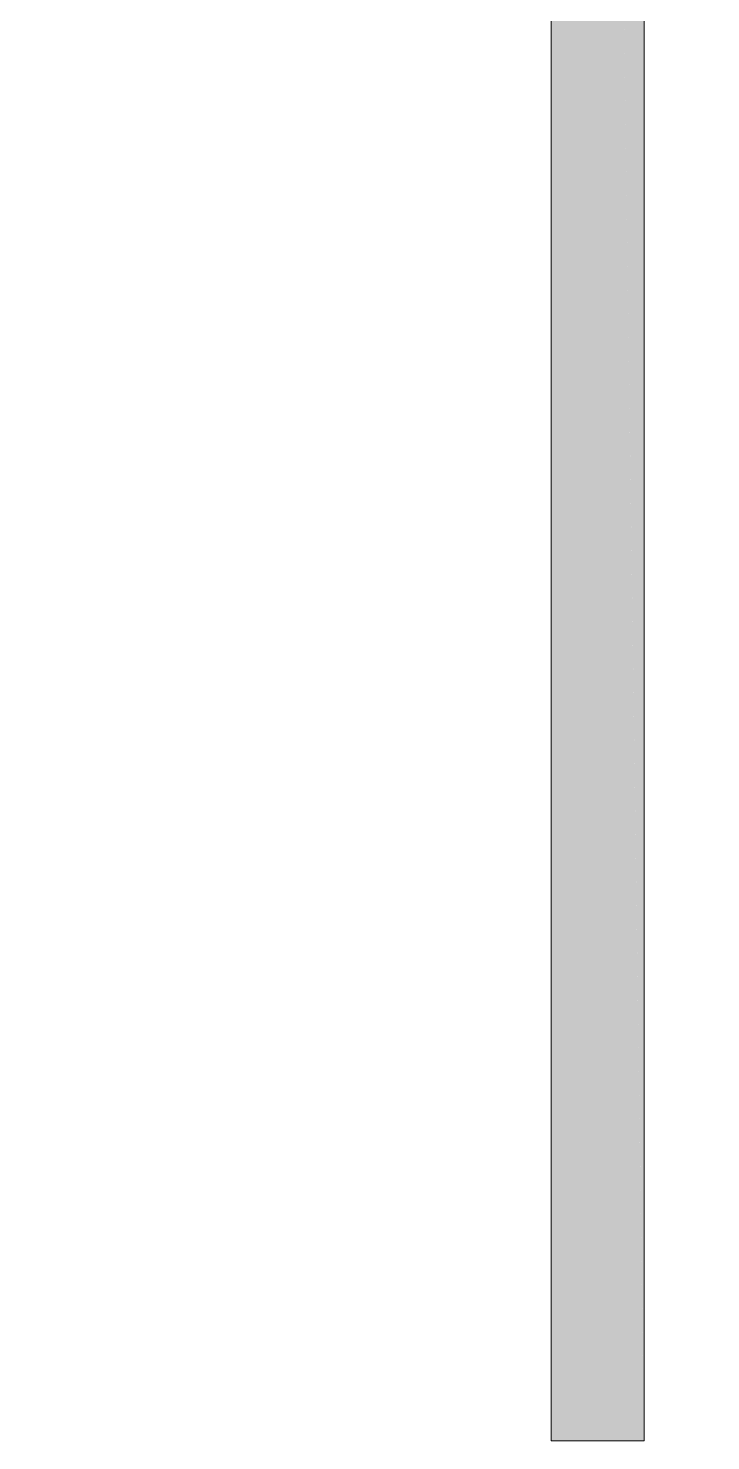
# Model space of a CAD drawing. Header units: inches. Extents: x -10205 to 13964, y -460 to 30702.
# Drawn here: x 165.85 to 187.93, y -460.08 to -414.39 of the extents above; entities that cross this region are included whole.
import ezdxf

# ---------------------------------------------------------------- set-up
doc = ezdxf.new("R2010")
doc.units = ezdxf.units.IN
doc.header["$MEASUREMENT"] = 0
for name, color, linetype, lineweight in [('0-1', 7, 'Continuous', 5), ('0-4', 7, 'Continuous', 9), ('A-GENM-1', 8, 'Continuous', 9), ('A-GENM-8', 7, 'Continuous', 9)]:
    doc.layers.add(name, color=color, linetype=linetype, lineweight=lineweight)

# ---------------------------------------------------------------- blocks, each defined once
blk = doc.blocks.new('Parking_Stall_Multiple - 9x18-1200644-SITE PLAN - CAD FILE')
at = {"layer": 'A-GENM-1'}
h = blk.add_hatch(color=256, dxfattribs=at)
h.paths.add_polyline_path([(216, 324), (216, 327), (109.5, 325.5), (3, 327), (0, 324), (200.785, 324)], flags=0)
h.paths.add_polyline_path([(216, 435), (3, 435), (109.5, 433.5), (167.309, 434.314)], flags=0)
h.paths.add_polyline_path([(0, 432), (3, 435), (0.081, 434.919)], flags=0)
h.paths.add_polyline_path([(3, 358.803), (3, 432), (0, 431.958), (0.083, 327), (3, 327)], flags=0)
h = blk.add_hatch(color=256, dxfattribs=at)
h.paths.add_polyline_path([(216, 216), (216, 219), (3, 216), (200.785, 216)], flags=0)
h.paths.add_polyline_path([(216, 327), (3, 327), (109.5, 325.5), (200.785, 326.786)], flags=0)
h.paths.add_polyline_path([(0, 324), (3, 327), (0.081, 326.919)], flags=0)
h.paths.add_polyline_path([(0, 216), (3, 216), (1.5, 217.5)], flags=0)
h.paths.add_polyline_path([(3, 254.949), (3, 324), (0, 323.958), (0.083, 219), (3, 219)], flags=0)
at = {"layer": 'A-GENM-8'}
for p, q in [((216, 327), (0, 327)), ((216, 327), (3, 327)), ((216, 324), (216, 327)), ((216, 324), (216, 327)), ((0, 324), (216, 324)), ((3, 324), (216, 324))]:
    blk.add_line(p, q, dxfattribs=at)
blk = doc.blocks.new('1750 Ox - Topography_rvt-1-SITE PLAN - CAD FILE')
at = {"layer": '0-4', "rotation": 269.9999999999997}
blk.add_blockref('Parking_Stall_Multiple - 9x18-1200644-SITE PLAN - CAD FILE', (-141.226, -244.081), dxfattribs=at)

msp = doc.modelspace()

# ---------------------------------------------------------------- block references
at = {"layer": '0-1'}
msp.add_blockref('1750 Ox - Topography_rvt-1-SITE PLAN - CAD FILE', (0, 0), dxfattribs=at)

doc.saveas('drawing.dxf')
